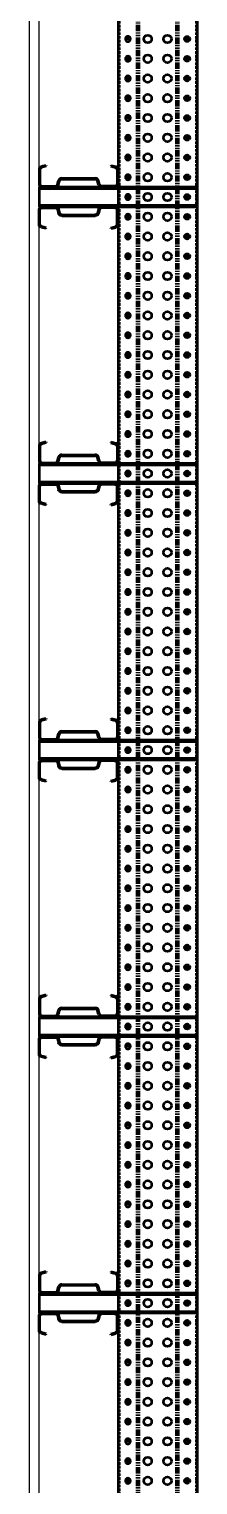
# Model space of a CAD drawing. Header units: millimetres. Extents: x -677815 to 476396, y -125373 to 39000.
# Drawn here: x 398512 to 398939, y -22665 to -18980 of the extents above; entities that cross this region are included whole.
import ezdxf

# ---------------------------------------------------------------- set-up
doc = ezdxf.new("R2010")
doc.units = ezdxf.units.MM
for name, pattern in [('Xref Rapid Pick$0$AM_ISO02W050', [7.5, 6, -1.5]), ('Xref Rapid Pick$0$AM_ISO02W050x2', [3.75, 3, -0.75]), ('Xref Rapid Pick$0$CENTER', [7, 4, -1, 1, -1]), ('Xref Rapid Pick$0$HIDDEN', [9.525, 6.35, -3.175]), ('Xref Rapid Pick$0$PHANTOM2', [31.75, 15.875, -3.175, 3.175, -3.175, 3.175, -3.175])]:
    doc.linetypes.add(name, pattern=pattern)
for name, color, linetype, lineweight in [('AM_BOR', 4, 'Continuous', 25), ('Xref Rapid Pick$0$AM_BOR', 4, 'Continuous', 25), ('Xref Rapid Pick$0$BEAM_SIGMA', 2, 'Continuous', 50), ('Xref Rapid Pick$0$S Cont 2.5', 7, 'Continuous', 50), ('Xref Rapid Pick$0$S Hidden', 9, 'Xref Rapid Pick$0$AM_ISO02W050', 25)]:
    doc.layers.add(name, color=color, linetype=linetype, lineweight=lineweight)
doc.layers.add('Xref Rapid Pick$0$B', color=4, linetype='Continuous')

# ---------------------------------------------------------------- blocks, each defined once
blk = doc.blocks.new('*U794')
for p, q in [((32175, 25), (-25, 25)), ((32175, -175), (-25, -175))]:
    blk.add_line(p, q)
at = {"color": 8, "linetype": 'Xref Rapid Pick$0$HIDDEN'}
for p, q in [((32175, 22.6), (-25, 22.6)), ((19243.5, 25), (19243.5, 22.6)), ((19256.5, 25), (19256.5, 22.6)), ((19293.5, 25), (19293.5, 22.6)), ((19306.5, 25), (19306.5, 22.6)), ((19343.5, 25), (19343.5, 22.6)), ((19356.5, 25), (19356.5, 22.6)), ((19393.5, 25), (19393.5, 22.6)), ((19406.5, 25), (19406.5, 22.6)), ((19443.5, 25), (19443.5, 22.6)), ((19456.5, 25), (19456.5, 22.6)), ((19493.5, 25), (19493.5, 22.6)), ((19506.5, 25), (19506.5, 22.6)), ((19543.5, 25), (19543.5, 22.6)), ((19556.5, 25), (19556.5, 22.6)), ((19593.5, 25), (19593.5, 22.6)), ((19606.5, 25), (19606.5, 22.6)), ((19643.5, 25), (19643.5, 22.6)), ((19656.5, 25), (19656.5, 22.6)), ((19693.5, 25), (19693.5, 22.6)), ((19706.5, 25), (19706.5, 22.6)), ((19743.5, 25), (19743.5, 22.6)), ((19756.5, 25), (19756.5, 22.6)), ((19793.5, 25), (19793.5, 22.6)), ((19806.5, 25), (19806.5, 22.6)), ((19843.5, 25), (19843.5, 22.6)), ((19856.5, 25), (19856.5, 22.6)), ((19893.5, 25), (19893.5, 22.6)), ((19906.5, 25), (19906.5, 22.6)), ((19943.5, 25), (19943.5, 22.6)), ((19956.5, 25), (19956.5, 22.6)), ((19993.5, 25), (19993.5, 22.6)), ((20006.5, 25), (20006.5, 22.6)), ((20043.5, 25), (20043.5, 22.6)), ((20056.5, 25), (20056.5, 22.6)), ((20093.5, 25), (20093.5, 22.6)), ((20106.5, 25), (20106.5, 22.6)), ((20143.5, 25), (20143.5, 22.6)), ((20156.5, 25), (20156.5, 22.6)), ((20193.5, 25), (20193.5, 22.6)), ((20206.5, 25), (20206.5, 22.6)), ((20243.5, 25), (20243.5, 22.6)), ((20256.5, 25), (20256.5, 22.6)), ((20293.5, 25), (20293.5, 22.6)), ((20306.5, 25), (20306.5, 22.6)), ((20343.5, 25), (20343.5, 22.6)), ((20356.5, 25), (20356.5, 22.6)), ((20393.5, 25), (20393.5, 22.6)), ((20406.5, 25), (20406.5, 22.6)), ((20443.5, 25), (20443.5, 22.6)), ((20456.5, 25), (20456.5, 22.6)), ((20493.5, 25), (20493.5, 22.6)), ((20506.5, 25), (20506.5, 22.6)), ((20543.5, 25), (20543.5, 22.6)), ((20556.5, 25), (20556.5, 22.6)), ((20593.5, 25), (20593.5, 22.6)), ((20606.5, 25), (20606.5, 22.6)), ((20643.5, 25), (20643.5, 22.6)), ((20656.5, 25), (20656.5, 22.6)), ((20693.5, 25), (20693.5, 22.6)), ((20706.5, 25), (20706.5, 22.6)), ((20743.5, 25), (20743.5, 22.6)), ((20756.5, 25), (20756.5, 22.6)), ((20793.5, 25), (20793.5, 22.6)), ((20806.5, 25), (20806.5, 22.6)), ((20843.5, 25), (20843.5, 22.6)), ((20856.5, 25), (20856.5, 22.6)), ((20893.5, 25), (20893.5, 22.6)), ((20906.5, 25), (20906.5, 22.6)), ((20943.5, 25), (20943.5, 22.6)), ((20956.5, 25), (20956.5, 22.6)), ((20993.5, 25), (20993.5, 22.6)), ((21006.5, 25), (21006.5, 22.6)), ((21043.5, 25), (21043.5, 22.6)), ((21056.5, 25), (21056.5, 22.6)), ((21093.5, 25), (21093.5, 22.6)), ((21106.5, 25), (21106.5, 22.6)), ((21143.5, 25), (21143.5, 22.6)), ((21156.5, 25), (21156.5, 22.6)), ((21193.5, 25), (21193.5, 22.6)), ((21206.5, 25), (21206.5, 22.6)), ((21243.5, 25), (21243.5, 22.6)), ((21256.5, 25), (21256.5, 22.6)), ((21293.5, 25), (21293.5, 22.6)), ((21306.5, 25), (21306.5, 22.6)), ((21343.5, 25), (21343.5, 22.6)), ((21356.5, 25), (21356.5, 22.6)), ((21393.5, 25), (21393.5, 22.6)), ((21406.5, 25), (21406.5, 22.6)), ((21443.5, 25), (21443.5, 22.6)), ((21456.5, 25), (21456.5, 22.6)), ((21493.5, 25), (21493.5, 22.6)), ((21506.5, 25), (21506.5, 22.6)), ((21543.5, 25), (21543.5, 22.6)), ((21556.5, 25), (21556.5, 22.6)), ((21593.5, 25), (21593.5, 22.6)), ((21606.5, 25), (21606.5, 22.6)), ((21643.5, 25), (21643.5, 22.6)), ((21656.5, 25), (21656.5, 22.6)), ((21693.5, 25), (21693.5, 22.6)), ((21706.5, 25), (21706.5, 22.6)), ((21743.5, 25), (21743.5, 22.6)), ((21756.5, 25), (21756.5, 22.6)), ((21793.5, 25), (21793.5, 22.6)), ((21806.5, 25), (21806.5, 22.6)), ((21843.5, 25), (21843.5, 22.6)), ((21856.5, 25), (21856.5, 22.6)), ((21893.5, 25), (21893.5, 22.6)), ((21906.5, 25), (21906.5, 22.6)), ((21943.5, 25), (21943.5, 22.6)), ((21956.5, 25), (21956.5, 22.6)), ((21993.5, 25), (21993.5, 22.6)), ((22006.5, 25), (22006.5, 22.6)), ((22043.5, 25), (22043.5, 22.6)), ((22056.5, 25), (22056.5, 22.6)), ((22093.5, 25), (22093.5, 22.6)), ((22106.5, 25), (22106.5, 22.6)), ((22143.5, 25), (22143.5, 22.6)), ((22156.5, 25), (22156.5, 22.6)), ((22193.5, 25), (22193.5, 22.6)), ((22206.5, 25), (22206.5, 22.6)), ((22243.5, 25), (22243.5, 22.6)), ((22256.5, 25), (22256.5, 22.6)), ((22293.5, 25), (22293.5, 22.6)), ((22306.5, 25), (22306.5, 22.6)), ((22343.5, 25), (22343.5, 22.6)), ((22356.5, 25), (22356.5, 22.6)), ((22393.5, 25), (22393.5, 22.6)), ((22406.5, 25), (22406.5, 22.6)), ((22443.5, 25), (22443.5, 22.6)), ((22456.5, 25), (22456.5, 22.6)), ((22493.5, 25), (22493.5, 22.6)), ((22506.5, 25), (22506.5, 22.6)), ((22543.5, 25), (22543.5, 22.6)), ((22556.5, 25), (22556.5, 22.6)), ((22593.5, 25), (22593.5, 22.6)), ((22606.5, 25), (22606.5, 22.6)), ((22643.5, 25), (22643.5, 22.6)), ((22656.5, 25), (22656.5, 22.6)), ((22693.5, 25), (22693.5, 22.6)), ((22706.5, 25), (22706.5, 22.6)), ((22743.5, 25), (22743.5, 22.6)), ((22756.5, 25), (22756.5, 22.6)), ((22793.5, 25), (22793.5, 22.6)), ((22806.5, 25), (22806.5, 22.6)), ((22843.5, 25), (22843.5, 22.6)), ((22856.5, 25), (22856.5, 22.6)), ((22893.5, 25), (22893.5, 22.6)), ((22906.5, 25), (22906.5, 22.6)), ((32175, -172.6), (-25, -172.6)), ((19243.5, -172.6), (19243.5, -175)), ((19256.5, -172.6), (19256.5, -175)), ((19293.5, -172.6), (19293.5, -175)), ((19306.5, -172.6), (19306.5, -175)), ((19343.5, -172.6), (19343.5, -175)), ((19356.5, -172.6), (19356.5, -175)), ((19393.5, -172.6), (19393.5, -175)), ((19406.5, -172.6), (19406.5, -175)), ((19443.5, -172.6), (19443.5, -175)), ((19456.5, -172.6), (19456.5, -175)), ((19493.5, -172.6), (19493.5, -175)), ((19506.5, -172.6), (19506.5, -175)), ((19543.5, -172.6), (19543.5, -175)), ((19556.5, -172.6), (19556.5, -175)), ((19593.5, -172.6), (19593.5, -175)), ((19606.5, -172.6), (19606.5, -175)), ((19643.5, -172.6), (19643.5, -175)), ((19656.5, -172.6), (19656.5, -175)), ((19693.5, -172.6), (19693.5, -175)), ((19706.5, -172.6), (19706.5, -175)), ((19743.5, -172.6), (19743.5, -175)), ((19756.5, -172.6), (19756.5, -175)), ((19793.5, -172.6), (19793.5, -175)), ((19806.5, -172.6), (19806.5, -175)), ((19843.5, -172.6), (19843.5, -175)), ((19856.5, -172.6), (19856.5, -175)), ((19893.5, -172.6), (19893.5, -175)), ((19906.5, -172.6), (19906.5, -175)), ((19943.5, -172.6), (19943.5, -175)), ((19956.5, -172.6), (19956.5, -175)), ((19993.5, -172.6), (19993.5, -175)), ((20006.5, -172.6), (20006.5, -175)), ((20043.5, -172.6), (20043.5, -175)), ((20056.5, -172.6), (20056.5, -175)), ((20093.5, -172.6), (20093.5, -175)), ((20106.5, -172.6), (20106.5, -175)), ((20143.5, -172.6), (20143.5, -175)), ((20156.5, -172.6), (20156.5, -175)), ((20193.5, -172.6), (20193.5, -175)), ((20206.5, -172.6), (20206.5, -175)), ((20243.5, -172.6), (20243.5, -175)), ((20256.5, -172.6), (20256.5, -175)), ((20293.5, -172.6), (20293.5, -175)), ((20306.5, -172.6), (20306.5, -175)), ((20343.5, -172.6), (20343.5, -175)), ((20356.5, -172.6), (20356.5, -175)), ((20393.5, -172.6), (20393.5, -175)), ((20406.5, -172.6), (20406.5, -175)), ((20443.5, -172.6), (20443.5, -175)), ((20456.5, -172.6), (20456.5, -175)), ((20493.5, -172.6), (20493.5, -175)), ((20506.5, -172.6), (20506.5, -175)), ((20543.5, -172.6), (20543.5, -175)), ((20556.5, -172.6), (20556.5, -175)), ((20593.5, -172.6), (20593.5, -175)), ((20606.5, -172.6), (20606.5, -175)), ((20643.5, -172.6), (20643.5, -175)), ((20656.5, -172.6), (20656.5, -175)), ((20693.5, -172.6), (20693.5, -175)), ((20706.5, -172.6), (20706.5, -175)), ((20743.5, -172.6), (20743.5, -175)), ((20756.5, -172.6), (20756.5, -175)), ((20793.5, -172.6), (20793.5, -175)), ((20806.5, -172.6), (20806.5, -175)), ((20843.5, -172.6), (20843.5, -175)), ((20856.5, -172.6), (20856.5, -175)), ((20893.5, -172.6), (20893.5, -175)), ((20906.5, -172.6), (20906.5, -175)), ((20943.5, -172.6), (20943.5, -175)), ((20956.5, -172.6), (20956.5, -175)), ((20993.5, -172.6), (20993.5, -175)), ((21006.5, -172.6), (21006.5, -175)), ((21043.5, -172.6), (21043.5, -175)), ((21056.5, -172.6), (21056.5, -175)), ((21093.5, -172.6), (21093.5, -175)), ((21106.5, -172.6), (21106.5, -175)), ((21143.5, -172.6), (21143.5, -175)), ((21156.5, -172.6), (21156.5, -175)), ((21193.5, -172.6), (21193.5, -175)), ((21206.5, -172.6), (21206.5, -175)), ((21243.5, -172.6), (21243.5, -175)), ((21256.5, -172.6), (21256.5, -175)), ((21293.5, -172.6), (21293.5, -175)), ((21306.5, -172.6), (21306.5, -175)), ((21343.5, -172.6), (21343.5, -175)), ((21356.5, -172.6), (21356.5, -175)), ((21393.5, -172.6), (21393.5, -175)), ((21406.5, -172.6), (21406.5, -175)), ((21443.5, -172.6), (21443.5, -175)), ((21456.5, -172.6), (21456.5, -175)), ((21493.5, -172.6), (21493.5, -175)), ((21506.5, -172.6), (21506.5, -175)), ((21543.5, -172.6), (21543.5, -175)), ((21556.5, -172.6), (21556.5, -175)), ((21593.5, -172.6), (21593.5, -175)), ((21606.5, -172.6), (21606.5, -175)), ((21643.5, -172.6), (21643.5, -175)), ((21656.5, -172.6), (21656.5, -175)), ((21693.5, -172.6), (21693.5, -175)), ((21706.5, -172.6), (21706.5, -175)), ((21743.5, -172.6), (21743.5, -175)), ((21756.5, -172.6), (21756.5, -175)), ((21793.5, -172.6), (21793.5, -175)), ((21806.5, -172.6), (21806.5, -175)), ((21843.5, -172.6), (21843.5, -175)), ((21856.5, -172.6), (21856.5, -175)), ((21893.5, -172.6), (21893.5, -175)), ((21906.5, -172.6), (21906.5, -175)), ((21943.5, -172.6), (21943.5, -175)), ((21956.5, -172.6), (21956.5, -175)), ((21993.5, -172.6), (21993.5, -175)), ((22006.5, -172.6), (22006.5, -175)), ((22043.5, -172.6), (22043.5, -175)), ((22056.5, -172.6), (22056.5, -175)), ((22093.5, -172.6), (22093.5, -175)), ((22106.5, -172.6), (22106.5, -175)), ((22143.5, -172.6), (22143.5, -175)), ((22156.5, -172.6), (22156.5, -175)), ((22193.5, -172.6), (22193.5, -175)), ((22206.5, -172.6), (22206.5, -175)), ((22243.5, -172.6), (22243.5, -175)), ((22256.5, -172.6), (22256.5, -175)), ((22293.5, -172.6), (22293.5, -175)), ((22306.5, -172.6), (22306.5, -175)), ((22343.5, -172.6), (22343.5, -175)), ((22356.5, -172.6), (22356.5, -175)), ((22393.5, -172.6), (22393.5, -175)), ((22406.5, -172.6), (22406.5, -175)), ((22443.5, -172.6), (22443.5, -175)), ((22456.5, -172.6), (22456.5, -175)), ((22493.5, -172.6), (22493.5, -175)), ((22506.5, -172.6), (22506.5, -175)), ((22543.5, -172.6), (22543.5, -175)), ((22556.5, -172.6), (22556.5, -175)), ((22593.5, -172.6), (22593.5, -175)), ((22606.5, -172.6), (22606.5, -175)), ((22643.5, -172.6), (22643.5, -175)), ((22656.5, -172.6), (22656.5, -175)), ((22693.5, -172.6), (22693.5, -175)), ((22706.5, -172.6), (22706.5, -175)), ((22743.5, -172.6), (22743.5, -175)), ((22756.5, -172.6), (22756.5, -175)), ((22793.5, -172.6), (22793.5, -175)), ((22806.5, -172.6), (22806.5, -175)), ((22843.5, -172.6), (22843.5, -175)), ((22856.5, -172.6), (22856.5, -175)), ((22893.5, -172.6), (22893.5, -175)), ((22906.5, -172.6), (22906.5, -175))]:
    blk.add_line(p, q, dxfattribs=at)
at = {"color": 8, "linetype": 'Xref Rapid Pick$0$CENTER'}
for p, q in [((19258.5, 0), (19241.5, 0)), ((19250, 27), (19250, 20.6)), ((19250, -8.5), (19250, 8.5)), ((19308.5, 0), (19291.5, 0)), ((19300, 27), (19300, 20.6)), ((19300, -8.5), (19300, 8.5)), ((19358.5, 0), (19341.5, 0)), ((19350, 27), (19350, 20.6)), ((19350, -8.5), (19350, 8.5)), ((19408.5, 0), (19391.5, 0)), ((19400, 27), (19400, 20.6)), ((19400, -8.5), (19400, 8.5)), ((19458.5, 0), (19441.5, 0)), ((19450, 27), (19450, 20.6)), ((19450, -8.5), (19450, 8.5)), ((19508.5, 0), (19491.5, 0)), ((19500, 27), (19500, 20.6)), ((19500, -8.5), (19500, 8.5)), ((19558.5, 0), (19541.5, 0)), ((19550, 27), (19550, 20.6)), ((19550, -8.5), (19550, 8.5)), ((19608.5, 0), (19591.5, 0)), ((19600, 27), (19600, 20.6)), ((19600, -8.5), (19600, 8.5)), ((19658.5, 0), (19641.5, 0)), ((19650, 27), (19650, 20.6)), ((19650, -8.5), (19650, 8.5)), ((19708.5, 0), (19691.5, 0)), ((19700, 27), (19700, 20.6)), ((19700, -8.5), (19700, 8.5)), ((19758.5, 0), (19741.5, 0)), ((19750, 27), (19750, 20.6)), ((19750, -8.5), (19750, 8.5)), ((19808.5, 0), (19791.5, 0)), ((19800, 27), (19800, 20.6)), ((19800, -8.5), (19800, 8.5)), ((19858.5, 0), (19841.5, 0)), ((19850, 27), (19850, 20.6)), ((19850, -8.5), (19850, 8.5)), ((19908.5, 0), (19891.5, 0)), ((19900, 27), (19900, 20.6)), ((19900, -8.5), (19900, 8.5)), ((19958.5, 0), (19941.5, 0)), ((19950, 27), (19950, 20.6)), ((19950, -8.5), (19950, 8.5)), ((20008.5, 0), (19991.5, 0)), ((20000, 27), (20000, 20.6)), ((20000, -8.5), (20000, 8.5)), ((20058.5, 0), (20041.5, 0)), ((20050, 27), (20050, 20.6)), ((20050, -8.5), (20050, 8.5)), ((20108.5, 0), (20091.5, 0)), ((20100, 27), (20100, 20.6)), ((20100, -8.5), (20100, 8.5)), ((20158.5, 0), (20141.5, 0)), ((20150, 27), (20150, 20.6)), ((20150, -8.5), (20150, 8.5)), ((20208.5, 0), (20191.5, 0)), ((20200, 27), (20200, 20.6)), ((20200, -8.5), (20200, 8.5)), ((20258.5, 0), (20241.5, 0)), ((20250, 27), (20250, 20.6)), ((20250, -8.5), (20250, 8.5)), ((20308.5, 0), (20291.5, 0)), ((20300, 27), (20300, 20.6)), ((20300, -8.5), (20300, 8.5)), ((20358.5, 0), (20341.5, 0)), ((20350, 27), (20350, 20.6)), ((20350, -8.5), (20350, 8.5)), ((20408.5, 0), (20391.5, 0)), ((20400, 27), (20400, 20.6)), ((20400, -8.5), (20400, 8.5)), ((20458.5, 0), (20441.5, 0)), ((20450, 27), (20450, 20.6)), ((20450, -8.5), (20450, 8.5)), ((20508.5, 0), (20491.5, 0)), ((20500, 27), (20500, 20.6)), ((20500, -8.5), (20500, 8.5)), ((20558.5, 0), (20541.5, 0)), ((20550, 27), (20550, 20.6)), ((20550, -8.5), (20550, 8.5)), ((20608.5, 0), (20591.5, 0)), ((20600, 27), (20600, 20.6)), ((20600, -8.5), (20600, 8.5)), ((20658.5, 0), (20641.5, 0)), ((20650, 27), (20650, 20.6)), ((20650, -8.5), (20650, 8.5)), ((20708.5, 0), (20691.5, 0)), ((20700, 27), (20700, 20.6)), ((20700, -8.5), (20700, 8.5)), ((20758.5, 0), (20741.5, 0)), ((20750, 27), (20750, 20.6)), ((20750, -8.5), (20750, 8.5)), ((20808.5, 0), (20791.5, 0)), ((20800, 27), (20800, 20.6)), ((20800, -8.5), (20800, 8.5)), ((20858.5, 0), (20841.5, 0)), ((20850, 27), (20850, 20.6)), ((20850, -8.5), (20850, 8.5)), ((20908.5, 0), (20891.5, 0)), ((20900, 27), (20900, 20.6)), ((20900, -8.5), (20900, 8.5)), ((20958.5, 0), (20941.5, 0)), ((20950, 27), (20950, 20.6)), ((20950, -8.5), (20950, 8.5)), ((21008.5, 0), (20991.5, 0)), ((21000, 27), (21000, 20.6)), ((21000, -8.5), (21000, 8.5)), ((21058.5, 0), (21041.5, 0)), ((21050, 27), (21050, 20.6)), ((21050, -8.5), (21050, 8.5)), ((21108.5, 0), (21091.5, 0)), ((21100, 27), (21100, 20.6)), ((21100, -8.5), (21100, 8.5)), ((21158.5, 0), (21141.5, 0)), ((21150, 27), (21150, 20.6)), ((21150, -8.5), (21150, 8.5)), ((21208.5, 0), (21191.5, 0)), ((21200, 27), (21200, 20.6)), ((21200, -8.5), (21200, 8.5)), ((21258.5, 0), (21241.5, 0)), ((21250, 27), (21250, 20.6)), ((21250, -8.5), (21250, 8.5)), ((21308.5, 0), (21291.5, 0)), ((21300, 27), (21300, 20.6)), ((21300, -8.5), (21300, 8.5)), ((21358.5, 0), (21341.5, 0)), ((21350, 27), (21350, 20.6)), ((21350, -8.5), (21350, 8.5)), ((21408.5, 0), (21391.5, 0)), ((21400, 27), (21400, 20.6)), ((21400, -8.5), (21400, 8.5)), ((21458.5, 0), (21441.5, 0)), ((21450, 27), (21450, 20.6)), ((21450, -8.5), (21450, 8.5)), ((21508.5, 0), (21491.5, 0)), ((21500, 27), (21500, 20.6)), ((21500, -8.5), (21500, 8.5)), ((21558.5, 0), (21541.5, 0)), ((21550, 27), (21550, 20.6)), ((21550, -8.5), (21550, 8.5)), ((21608.5, 0), (21591.5, 0)), ((21600, 27), (21600, 20.6)), ((21600, -8.5), (21600, 8.5)), ((21658.5, 0), (21641.5, 0)), ((21650, 27), (21650, 20.6)), ((21650, -8.5), (21650, 8.5)), ((21708.5, 0), (21691.5, 0)), ((21700, 27), (21700, 20.6)), ((21700, -8.5), (21700, 8.5)), ((21758.5, 0), (21741.5, 0)), ((21750, 27), (21750, 20.6)), ((21750, -8.5), (21750, 8.5)), ((21808.5, 0), (21791.5, 0)), ((21800, 27), (21800, 20.6)), ((21800, -8.5), (21800, 8.5)), ((21858.5, 0), (21841.5, 0)), ((21850, 27), (21850, 20.6)), ((21850, -8.5), (21850, 8.5)), ((21908.5, 0), (21891.5, 0)), ((21900, 27), (21900, 20.6)), ((21900, -8.5), (21900, 8.5)), ((21958.5, 0), (21941.5, 0)), ((21950, 27), (21950, 20.6)), ((21950, -8.5), (21950, 8.5)), ((22008.5, 0), (21991.5, 0)), ((22000, 27), (22000, 20.6)), ((22000, -8.5), (22000, 8.5)), ((22058.5, 0), (22041.5, 0)), ((22050, 27), (22050, 20.6)), ((22050, -8.5), (22050, 8.5)), ((22108.5, 0), (22091.5, 0)), ((22100, 27), (22100, 20.6)), ((22100, -8.5), (22100, 8.5)), ((22158.5, 0), (22141.5, 0)), ((22150, 27), (22150, 20.6)), ((22150, -8.5), (22150, 8.5)), ((22208.5, 0), (22191.5, 0)), ((22200, 27), (22200, 20.6)), ((22200, -8.5), (22200, 8.5)), ((22258.5, 0), (22241.5, 0)), ((22250, 27), (22250, 20.6)), ((22250, -8.5), (22250, 8.5)), ((22308.5, 0), (22291.5, 0)), ((22300, 27), (22300, 20.6)), ((22300, -8.5), (22300, 8.5)), ((22358.5, 0), (22341.5, 0)), ((22350, 27), (22350, 20.6)), ((22350, -8.5), (22350, 8.5)), ((22408.5, 0), (22391.5, 0)), ((22400, 27), (22400, 20.6)), ((22400, -8.5), (22400, 8.5)), ((22458.5, 0), (22441.5, 0)), ((22450, 27), (22450, 20.6)), ((22450, -8.5), (22450, 8.5)), ((22508.5, 0), (22491.5, 0)), ((22500, 27), (22500, 20.6)), ((22500, -8.5), (22500, 8.5)), ((22558.5, 0), (22541.5, 0)), ((22550, 27), (22550, 20.6)), ((22550, -8.5), (22550, 8.5)), ((22608.5, 0), (22591.5, 0)), ((22600, 27), (22600, 20.6)), ((22600, -8.5), (22600, 8.5)), ((22658.5, 0), (22641.5, 0)), ((22650, 27), (22650, 20.6)), ((22650, -8.5), (22650, 8.5)), ((22708.5, 0), (22691.5, 0)), ((22700, 27), (22700, 20.6)), ((22700, -8.5), (22700, 8.5)), ((22758.5, 0), (22741.5, 0)), ((22750, 27), (22750, 20.6)), ((22750, -8.5), (22750, 8.5)), ((22808.5, 0), (22791.5, 0)), ((22800, 27), (22800, 20.6)), ((22800, -8.5), (22800, 8.5)), ((22858.5, 0), (22841.5, 0)), ((22850, 27), (22850, 20.6)), ((22850, -8.5), (22850, 8.5)), ((22908.5, 0), (22891.5, 0)), ((22900, 27), (22900, 20.6)), ((22900, -8.5), (22900, 8.5)), ((19250, -158.5), (19250, -141.5)), ((19300, -158.5), (19300, -141.5)), ((19350, -158.5), (19350, -141.5)), ((19400, -158.5), (19400, -141.5)), ((19450, -158.5), (19450, -141.5)), ((19500, -158.5), (19500, -141.5)), ((19550, -158.5), (19550, -141.5)), ((19600, -158.5), (19600, -141.5)), ((19650, -158.5), (19650, -141.5)), ((19700, -158.5), (19700, -141.5)), ((19750, -158.5), (19750, -141.5)), ((19800, -158.5), (19800, -141.5)), ((19850, -158.5), (19850, -141.5)), ((19900, -158.5), (19900, -141.5)), ((19950, -158.5), (19950, -141.5)), ((20000, -158.5), (20000, -141.5)), ((20050, -158.5), (20050, -141.5)), ((20100, -158.5), (20100, -141.5)), ((20150, -158.5), (20150, -141.5)), ((20200, -158.5), (20200, -141.5)), ((20250, -158.5), (20250, -141.5)), ((20300, -158.5), (20300, -141.5)), ((20350, -158.5), (20350, -141.5)), ((20400, -158.5), (20400, -141.5)), ((20450, -158.5), (20450, -141.5)), ((20500, -158.5), (20500, -141.5)), ((20550, -158.5), (20550, -141.5)), ((20600, -158.5), (20600, -141.5)), ((20650, -158.5), (20650, -141.5)), ((20700, -158.5), (20700, -141.5)), ((20750, -158.5), (20750, -141.5)), ((20800, -158.5), (20800, -141.5)), ((20850, -158.5), (20850, -141.5)), ((20900, -158.5), (20900, -141.5)), ((20950, -158.5), (20950, -141.5)), ((21000, -158.5), (21000, -141.5)), ((21050, -158.5), (21050, -141.5)), ((21100, -158.5), (21100, -141.5)), ((21150, -158.5), (21150, -141.5)), ((21200, -158.5), (21200, -141.5)), ((21250, -158.5), (21250, -141.5)), ((21300, -158.5), (21300, -141.5)), ((21350, -158.5), (21350, -141.5)), ((21400, -158.5), (21400, -141.5)), ((21450, -158.5), (21450, -141.5)), ((21500, -158.5), (21500, -141.5)), ((21550, -158.5), (21550, -141.5)), ((21600, -158.5), (21600, -141.5)), ((21650, -158.5), (21650, -141.5)), ((21700, -158.5), (21700, -141.5)), ((21750, -158.5), (21750, -141.5)), ((21800, -158.5), (21800, -141.5)), ((21850, -158.5), (21850, -141.5)), ((21900, -158.5), (21900, -141.5)), ((21950, -158.5), (21950, -141.5)), ((22000, -158.5), (22000, -141.5)), ((22050, -158.5), (22050, -141.5)), ((22100, -158.5), (22100, -141.5)), ((22150, -158.5), (22150, -141.5)), ((22200, -158.5), (22200, -141.5)), ((22250, -158.5), (22250, -141.5)), ((22300, -158.5), (22300, -141.5)), ((22350, -158.5), (22350, -141.5)), ((22400, -158.5), (22400, -141.5)), ((22450, -158.5), (22450, -141.5)), ((22500, -158.5), (22500, -141.5)), ((22550, -158.5), (22550, -141.5)), ((22600, -158.5), (22600, -141.5)), ((22650, -158.5), (22650, -141.5)), ((22700, -158.5), (22700, -141.5)), ((22750, -158.5), (22750, -141.5)), ((22800, -158.5), (22800, -141.5)), ((22850, -158.5), (22850, -141.5)), ((22900, -158.5), (22900, -141.5)), ((19258.5, -150), (19241.5, -150)), ((19250, -170.6), (19250, -177)), ((19308.5, -150), (19291.5, -150)), ((19300, -170.6), (19300, -177)), ((19358.5, -150), (19341.5, -150)), ((19350, -170.6), (19350, -177)), ((19408.5, -150), (19391.5, -150)), ((19400, -170.6), (19400, -177)), ((19458.5, -150), (19441.5, -150)), ((19450, -170.6), (19450, -177)), ((19508.5, -150), (19491.5, -150)), ((19500, -170.6), (19500, -177)), ((19558.5, -150), (19541.5, -150)), ((19550, -170.6), (19550, -177)), ((19608.5, -150), (19591.5, -150)), ((19600, -170.6), (19600, -177)), ((19658.5, -150), (19641.5, -150)), ((19650, -170.6), (19650, -177)), ((19708.5, -150), (19691.5, -150)), ((19700, -170.6), (19700, -177)), ((19758.5, -150), (19741.5, -150)), ((19750, -170.6), (19750, -177)), ((19808.5, -150), (19791.5, -150)), ((19800, -170.6), (19800, -177)), ((19858.5, -150), (19841.5, -150)), ((19850, -170.6), (19850, -177)), ((19908.5, -150), (19891.5, -150)), ((19900, -170.6), (19900, -177)), ((19958.5, -150), (19941.5, -150)), ((19950, -170.6), (19950, -177)), ((20008.5, -150), (19991.5, -150)), ((20000, -170.6), (20000, -177)), ((20058.5, -150), (20041.5, -150)), ((20050, -170.6), (20050, -177)), ((20108.5, -150), (20091.5, -150)), ((20100, -170.6), (20100, -177)), ((20158.5, -150), (20141.5, -150)), ((20150, -170.6), (20150, -177)), ((20208.5, -150), (20191.5, -150)), ((20200, -170.6), (20200, -177)), ((20258.5, -150), (20241.5, -150)), ((20250, -170.6), (20250, -177)), ((20308.5, -150), (20291.5, -150)), ((20300, -170.6), (20300, -177)), ((20358.5, -150), (20341.5, -150)), ((20350, -170.6), (20350, -177)), ((20408.5, -150), (20391.5, -150)), ((20400, -170.6), (20400, -177)), ((20458.5, -150), (20441.5, -150)), ((20450, -170.6), (20450, -177)), ((20508.5, -150), (20491.5, -150)), ((20500, -170.6), (20500, -177)), ((20558.5, -150), (20541.5, -150)), ((20550, -170.6), (20550, -177)), ((20608.5, -150), (20591.5, -150)), ((20600, -170.6), (20600, -177)), ((20658.5, -150), (20641.5, -150)), ((20650, -170.6), (20650, -177)), ((20708.5, -150), (20691.5, -150)), ((20700, -170.6), (20700, -177)), ((20758.5, -150), (20741.5, -150)), ((20750, -170.6), (20750, -177)), ((20808.5, -150), (20791.5, -150)), ((20800, -170.6), (20800, -177)), ((20858.5, -150), (20841.5, -150)), ((20850, -170.6), (20850, -177)), ((20908.5, -150), (20891.5, -150)), ((20900, -170.6), (20900, -177)), ((20958.5, -150), (20941.5, -150)), ((20950, -170.6), (20950, -177)), ((21008.5, -150), (20991.5, -150)), ((21000, -170.6), (21000, -177)), ((21058.5, -150), (21041.5, -150)), ((21050, -170.6), (21050, -177)), ((21108.5, -150), (21091.5, -150)), ((21100, -170.6), (21100, -177)), ((21158.5, -150), (21141.5, -150)), ((21150, -170.6), (21150, -177)), ((21208.5, -150), (21191.5, -150)), ((21200, -170.6), (21200, -177)), ((21258.5, -150), (21241.5, -150)), ((21250, -170.6), (21250, -177)), ((21308.5, -150), (21291.5, -150)), ((21300, -170.6), (21300, -177)), ((21358.5, -150), (21341.5, -150)), ((21350, -170.6), (21350, -177)), ((21408.5, -150), (21391.5, -150)), ((21400, -170.6), (21400, -177)), ((21458.5, -150), (21441.5, -150)), ((21450, -170.6), (21450, -177)), ((21508.5, -150), (21491.5, -150)), ((21500, -170.6), (21500, -177)), ((21558.5, -150), (21541.5, -150)), ((21550, -170.6), (21550, -177)), ((21608.5, -150), (21591.5, -150)), ((21600, -170.6), (21600, -177)), ((21658.5, -150), (21641.5, -150)), ((21650, -170.6), (21650, -177)), ((21708.5, -150), (21691.5, -150)), ((21700, -170.6), (21700, -177)), ((21758.5, -150), (21741.5, -150)), ((21750, -170.6), (21750, -177)), ((21808.5, -150), (21791.5, -150)), ((21800, -170.6), (21800, -177)), ((21858.5, -150), (21841.5, -150)), ((21850, -170.6), (21850, -177)), ((21908.5, -150), (21891.5, -150)), ((21900, -170.6), (21900, -177)), ((21958.5, -150), (21941.5, -150)), ((21950, -170.6), (21950, -177)), ((22008.5, -150), (21991.5, -150)), ((22000, -170.6), (22000, -177)), ((22058.5, -150), (22041.5, -150)), ((22050, -170.6), (22050, -177)), ((22108.5, -150), (22091.5, -150)), ((22100, -170.6), (22100, -177)), ((22158.5, -150), (22141.5, -150)), ((22150, -170.6), (22150, -177)), ((22208.5, -150), (22191.5, -150)), ((22200, -170.6), (22200, -177)), ((22258.5, -150), (22241.5, -150)), ((22250, -170.6), (22250, -177)), ((22308.5, -150), (22291.5, -150)), ((22300, -170.6), (22300, -177)), ((22358.5, -150), (22341.5, -150)), ((22350, -170.6), (22350, -177)), ((22408.5, -150), (22391.5, -150)), ((22400, -170.6), (22400, -177)), ((22458.5, -150), (22441.5, -150)), ((22450, -170.6), (22450, -177)), ((22508.5, -150), (22491.5, -150)), ((22500, -170.6), (22500, -177)), ((22558.5, -150), (22541.5, -150)), ((22550, -170.6), (22550, -177)), ((22608.5, -150), (22591.5, -150)), ((22600, -170.6), (22600, -177)), ((22658.5, -150), (22641.5, -150)), ((22650, -170.6), (22650, -177)), ((22708.5, -150), (22691.5, -150)), ((22700, -170.6), (22700, -177)), ((22758.5, -150), (22741.5, -150)), ((22750, -170.6), (22750, -177)), ((22808.5, -150), (22791.5, -150)), ((22800, -170.6), (22800, -177)), ((22858.5, -150), (22841.5, -150)), ((22850, -170.6), (22850, -177)), ((22908.5, -150), (22891.5, -150)), ((22900, -170.6), (22900, -177))]:
    blk.add_line(p, q, dxfattribs=at)
at = {"color": 9, "linetype": 'Xref Rapid Pick$0$PHANTOM2'}
for p, q in [((32175, -22.5), (-25, -22.5)), ((32175, -27.9), (-25, -27.9)), ((32175, -122.1), (-25, -122.1)), ((32175, -127.5), (-25, -127.5))]:
    blk.add_line(p, q, dxfattribs=at)
at = {"extrusion": (0, 0, -1)}
for centre in [(-19250, 0), (-19300, 0), (-19350, 0), (-19400, 0), (-19450, 0), (-19500, 0), (-19550, 0), (-19600, 0), (-19650, 0), (-19700, 0), (-19750, 0), (-19800, 0), (-19850, 0), (-19900, 0), (-19950, 0), (-20000, 0), (-20050, 0), (-20100, 0), (-20150, 0), (-20200, 0), (-20250, 0), (-20300, 0), (-20350, 0), (-20400, 0), (-20450, 0), (-20500, 0), (-20550, 0), (-20600, 0), (-20650, 0), (-20700, 0), (-20750, 0), (-20800, 0), (-20850, 0), (-20900, 0), (-20950, 0), (-21000, 0), (-21050, 0), (-21100, 0), (-21150, 0), (-21200, 0), (-21250, 0), (-21300, 0), (-21350, 0), (-21400, 0), (-21450, 0), (-21500, 0), (-21550, 0), (-21600, 0), (-21650, 0), (-21700, 0), (-21750, 0), (-21800, 0), (-21850, 0), (-21900, 0), (-21950, 0), (-22000, 0), (-22050, 0), (-22100, 0), (-22150, 0), (-22200, 0), (-22250, 0), (-22300, 0), (-22350, 0), (-22400, 0), (-22450, 0), (-22500, 0), (-22550, 0), (-22600, 0), (-22650, 0), (-22700, 0), (-22750, 0), (-22800, 0), (-22850, 0), (-22900, 0)]:
    blk.add_circle(centre, 6.5, dxfattribs=at)
for centre, radius in [((19250, -50), 10), ((19300, -50), 10), ((19350, -50), 10), ((19400, -50), 10), ((19450, -50), 10), ((19500, -50), 10), ((19550, -50), 10), ((19600, -50), 10), ((19650, -50), 10), ((19700, -50), 10), ((19750, -50), 10), ((19800, -50), 10), ((19850, -50), 10), ((19900, -50), 10), ((19950, -50), 10), ((20000, -50), 10), ((20050, -50), 10), ((20100, -50), 10), ((20150, -50), 10), ((20200, -50), 10), ((20250, -50), 10), ((20300, -50), 10), ((20350, -50), 10), ((20400, -50), 10), ((20450, -50), 10), ((20500, -50), 10), ((20550, -50), 10), ((20600, -50), 10), ((20650, -50), 10), ((20700, -50), 10), ((20750, -50), 10), ((20800, -50), 10), ((20850, -50), 10), ((20900, -50), 10), ((20950, -50), 10), ((21000, -50), 10), ((21050, -50), 10), ((21100, -50), 10), ((21150, -50), 10), ((21200, -50), 10), ((21250, -50), 10), ((21300, -50), 10), ((21350, -50), 10), ((21400, -50), 10), ((21450, -50), 10), ((21500, -50), 10), ((21550, -50), 10), ((21600, -50), 10), ((21650, -50), 10), ((21700, -50), 10), ((21750, -50), 10), ((21800, -50), 10), ((21850, -50), 10), ((21900, -50), 10), ((21950, -50), 10), ((22000, -50), 10), ((22050, -50), 10), ((22100, -50), 10), ((22150, -50), 10), ((22200, -50), 10), ((22250, -50), 10), ((22300, -50), 10), ((22350, -50), 10), ((22400, -50), 10), ((22450, -50), 10), ((22500, -50), 10), ((22550, -50), 10), ((22600, -50), 10), ((22650, -50), 10), ((22700, -50), 10), ((22750, -50), 10), ((22800, -50), 10), ((22850, -50), 10), ((22900, -50), 10), ((19250, -100), 10), ((19300, -100), 10), ((19350, -100), 10), ((19400, -100), 10), ((19450, -100), 10), ((19500, -100), 10), ((19550, -100), 10), ((19600, -100), 10), ((19650, -100), 10), ((19700, -100), 10), ((19750, -100), 10), ((19800, -100), 10), ((19850, -100), 10), ((19900, -100), 10), ((19950, -100), 10), ((20000, -100), 10), ((20050, -100), 10), ((20100, -100), 10), ((20150, -100), 10), ((20200, -100), 10), ((20250, -100), 10), ((20300, -100), 10), ((20350, -100), 10), ((20400, -100), 10), ((20450, -100), 10), ((20500, -100), 10), ((20550, -100), 10), ((20600, -100), 10), ((20650, -100), 10), ((20700, -100), 10), ((20750, -100), 10), ((20800, -100), 10), ((20850, -100), 10), ((20900, -100), 10), ((20950, -100), 10), ((21000, -100), 10), ((21050, -100), 10), ((21100, -100), 10), ((21150, -100), 10), ((21200, -100), 10), ((21250, -100), 10), ((21300, -100), 10), ((21350, -100), 10), ((21400, -100), 10), ((21450, -100), 10), ((21500, -100), 10), ((21550, -100), 10), ((21600, -100), 10), ((21650, -100), 10), ((21700, -100), 10), ((21750, -100), 10), ((21800, -100), 10), ((21850, -100), 10), ((21900, -100), 10), ((21950, -100), 10), ((22000, -100), 10), ((22050, -100), 10), ((22100, -100), 10), ((22150, -100), 10), ((22200, -100), 10), ((22250, -100), 10), ((22300, -100), 10), ((22350, -100), 10), ((22400, -100), 10), ((22450, -100), 10), ((22500, -100), 10), ((22550, -100), 10), ((22600, -100), 10), ((22650, -100), 10), ((22700, -100), 10), ((22750, -100), 10), ((22800, -100), 10), ((22850, -100), 10), ((22900, -100), 10), ((19250, -150), 6.5), ((19300, -150), 6.5), ((19350, -150), 6.5), ((19400, -150), 6.5), ((19450, -150), 6.5), ((19500, -150), 6.5), ((19550, -150), 6.5), ((19600, -150), 6.5), ((19650, -150), 6.5), ((19700, -150), 6.5), ((19750, -150), 6.5), ((19800, -150), 6.5), ((19850, -150), 6.5), ((19900, -150), 6.5), ((19950, -150), 6.5), ((20000, -150), 6.5), ((20050, -150), 6.5), ((20100, -150), 6.5), ((20150, -150), 6.5), ((20200, -150), 6.5), ((20250, -150), 6.5), ((20300, -150), 6.5), ((20350, -150), 6.5), ((20400, -150), 6.5), ((20450, -150), 6.5), ((20500, -150), 6.5), ((20550, -150), 6.5), ((20600, -150), 6.5), ((20650, -150), 6.5), ((20700, -150), 6.5), ((20750, -150), 6.5), ((20800, -150), 6.5), ((20850, -150), 6.5), ((20900, -150), 6.5), ((20950, -150), 6.5), ((21000, -150), 6.5), ((21050, -150), 6.5), ((21100, -150), 6.5), ((21150, -150), 6.5), ((21200, -150), 6.5), ((21250, -150), 6.5), ((21300, -150), 6.5), ((21350, -150), 6.5), ((21400, -150), 6.5), ((21450, -150), 6.5), ((21500, -150), 6.5), ((21550, -150), 6.5), ((21600, -150), 6.5), ((21650, -150), 6.5), ((21700, -150), 6.5), ((21750, -150), 6.5), ((21800, -150), 6.5), ((21850, -150), 6.5), ((21900, -150), 6.5), ((21950, -150), 6.5), ((22000, -150), 6.5), ((22050, -150), 6.5), ((22100, -150), 6.5), ((22150, -150), 6.5), ((22200, -150), 6.5), ((22250, -150), 6.5), ((22300, -150), 6.5), ((22350, -150), 6.5), ((22400, -150), 6.5), ((22450, -150), 6.5), ((22500, -150), 6.5), ((22550, -150), 6.5), ((22600, -150), 6.5), ((22650, -150), 6.5), ((22700, -150), 6.5), ((22750, -150), 6.5), ((22800, -150), 6.5), ((22850, -150), 6.5), ((22900, -150), 6.5)]:
    blk.add_circle(centre, radius)
blk = doc.blocks.new('Xref Rapid Pick$0$RK1223 sv')
at = {"color": 8, "linetype": 'Xref Rapid Pick$0$CENTER'}
for p, q in [((-2, 0), (4.4, 0)), ((25, 27), (25, 20.6)), ((18, -50), (24.4, -50)), ((18, -100), (24.4, -100)), ((-2, -150), (4.4, -150)), ((25, -177), (25, -170.6))]:
    blk.add_line(p, q, dxfattribs=at)
for p, q in [((0, 17.1), (0, -16.5)), ((2.4, 17.1), (2.4, -16.5)), ((44.2, 25), (7.9, 25)), ((44.2, 22.6), (7.9, 22.6)), ((52.7, 6.9), (49.6, 18.5)), ((55, 7.6), (51.9, 19.1)), ((55, 7.6), (52.7, 6.9)), ((5.9, -24.1), (15.6, -26.7)), ((6.5, -21.8), (16.2, -24.4)), ((20, -32.5), (20, -117.5)), ((22.4, -32.5), (22.4, -117.5)), ((0, -167.1), (0, -133.5)), ((2.4, -167.1), (2.4, -133.5)), ((5.9, -125.9), (15.6, -123.3)), ((6.5, -128.2), (16.2, -125.6)), ((44.2, -172.6), (7.9, -172.6)), ((44.2, -175), (7.9, -175)), ((52.7, -156.9), (49.6, -168.5)), ((55, -157.6), (51.9, -169.1)), ((55, -157.6), (52.7, -156.9))]:
    blk.add_line(p, q)
at = {"color": 8, "linetype": 'Xref Rapid Pick$0$HIDDEN'}
for p, q in [((2.4, 6.5), (0, 6.5)), ((18.5, 22.6), (18.5, 25)), ((31.5, 22.6), (31.5, 25)), ((2.4, -6.5), (0, -6.5)), ((22.4, -40), (20, -40)), ((22.4, -60), (20, -60)), ((22.4, -90), (20, -90)), ((22.4, -110), (20, -110)), ((2.4, -143.5), (0, -143.5)), ((2.4, -156.5), (0, -156.5)), ((18.5, -172.6), (18.5, -175)), ((31.5, -172.6), (31.5, -175))]:
    blk.add_line(p, q, dxfattribs=at)
for centre, radius, start, end in [((7.9, 17.1), 7.9, 90, 180), ((7.9, 17.1), 5.5, 90, 180), ((44.2, 17.1), 7.9, 15, 90), ((44.2, 17.1), 5.5, 15, 90), ((7.9, -16.5), 7.9, 180, 255), ((7.9, -16.5), 5.5, 180, 255), ((14, -32.5), 6, 0, 75), ((14, -32.5), 8.4, 0, 75), ((7.9, -133.5), 7.9, 105, 180), ((7.9, -133.5), 5.5, 105, 180), ((14, -117.5), 6, 285, 360), ((14, -117.5), 8.4, 285, 360), ((7.9, -167.1), 7.9, 180, 270), ((7.9, -167.1), 5.5, 180, 270), ((44.2, -167.1), 5.5, 270, 345), ((44.2, -167.1), 7.9, 270, 345)]:
    blk.add_arc(centre, radius, start, end)
blk = doc.blocks.new('*U791')
at = {"layer": 'Xref Rapid Pick$0$BEAM_SIGMA'}
blk.add_blockref('Xref Rapid Pick$0$RK1223 sv', (0, 0), dxfattribs=at)
blk = doc.blocks.new('Xref Rapid Pick$0$A$C3945242F')
at = {"layer": 'Xref Rapid Pick$0$S Cont 2.5'}
for p, q in [((0, 400), (0, 0)), ((50, 400), (0, 400)), ((50, 0), (50, 400)), ((0, 0), (50, 0))]:
    blk.add_line(p, q, dxfattribs=at)
at = {"layer": 'Xref Rapid Pick$0$S Hidden', "linetype": 'Xref Rapid Pick$0$AM_ISO02W050x2', "lineweight": 50}
for p, q in [((4, 400), (4, 0)), ((46, 0), (46, 400))]:
    blk.add_line(p, q, dxfattribs=at)
blk = doc.blocks.new('*U883')
at = {"xscale": -1}
blk.add_blockref('*U791', (-25, 159.5), dxfattribs=at)
blk.add_blockref('*U791', (25, 159.5))
at = {"layer": 'Xref Rapid Pick$0$AM_BOR'}
blk.add_blockref('Xref Rapid Pick$0$A$C3945242F', (-25, -215.5), dxfattribs=at)
blk = doc.blocks.new('*U884')
at = {"layer": 'Xref Rapid Pick$0$B', "color": 0, "linetype": 'ByBlock', "lineweight": -2, "transparency": 16777216}
for p in [(19600, 0), (20300, 0), (21000, 0), (21700, 0), (22400, 0)]:
    blk.add_blockref('*U883', p, dxfattribs=at)
blk = doc.blocks.new('Xref Rapid Pick')
at = {"layer": 'Xref Rapid Pick$0$AM_BOR', "color": 6}
blk.add_lwpolyline([(398536.6, -41930), (398536.6, -9742.7), (398511.6, -9742.7), (398511.6, -41930)], close=True, dxfattribs=at)
at = {"layer": 'Xref Rapid Pick$0$B', "rotation": 90}
blk.add_blockref('*U884', (398721.1, -41805), dxfattribs=at)
at = {"layer": 'Xref Rapid Pick$0$BEAM_SIGMA', "rotation": 90}
blk.add_blockref('*U794', (398761.6, -41905), dxfattribs=at)

msp = doc.modelspace()

# ---------------------------------------------------------------- block references
at = {"layer": 'AM_BOR'}
msp.add_blockref('Xref Rapid Pick', (0, 0), dxfattribs=at)

doc.saveas('drawing.dxf')
